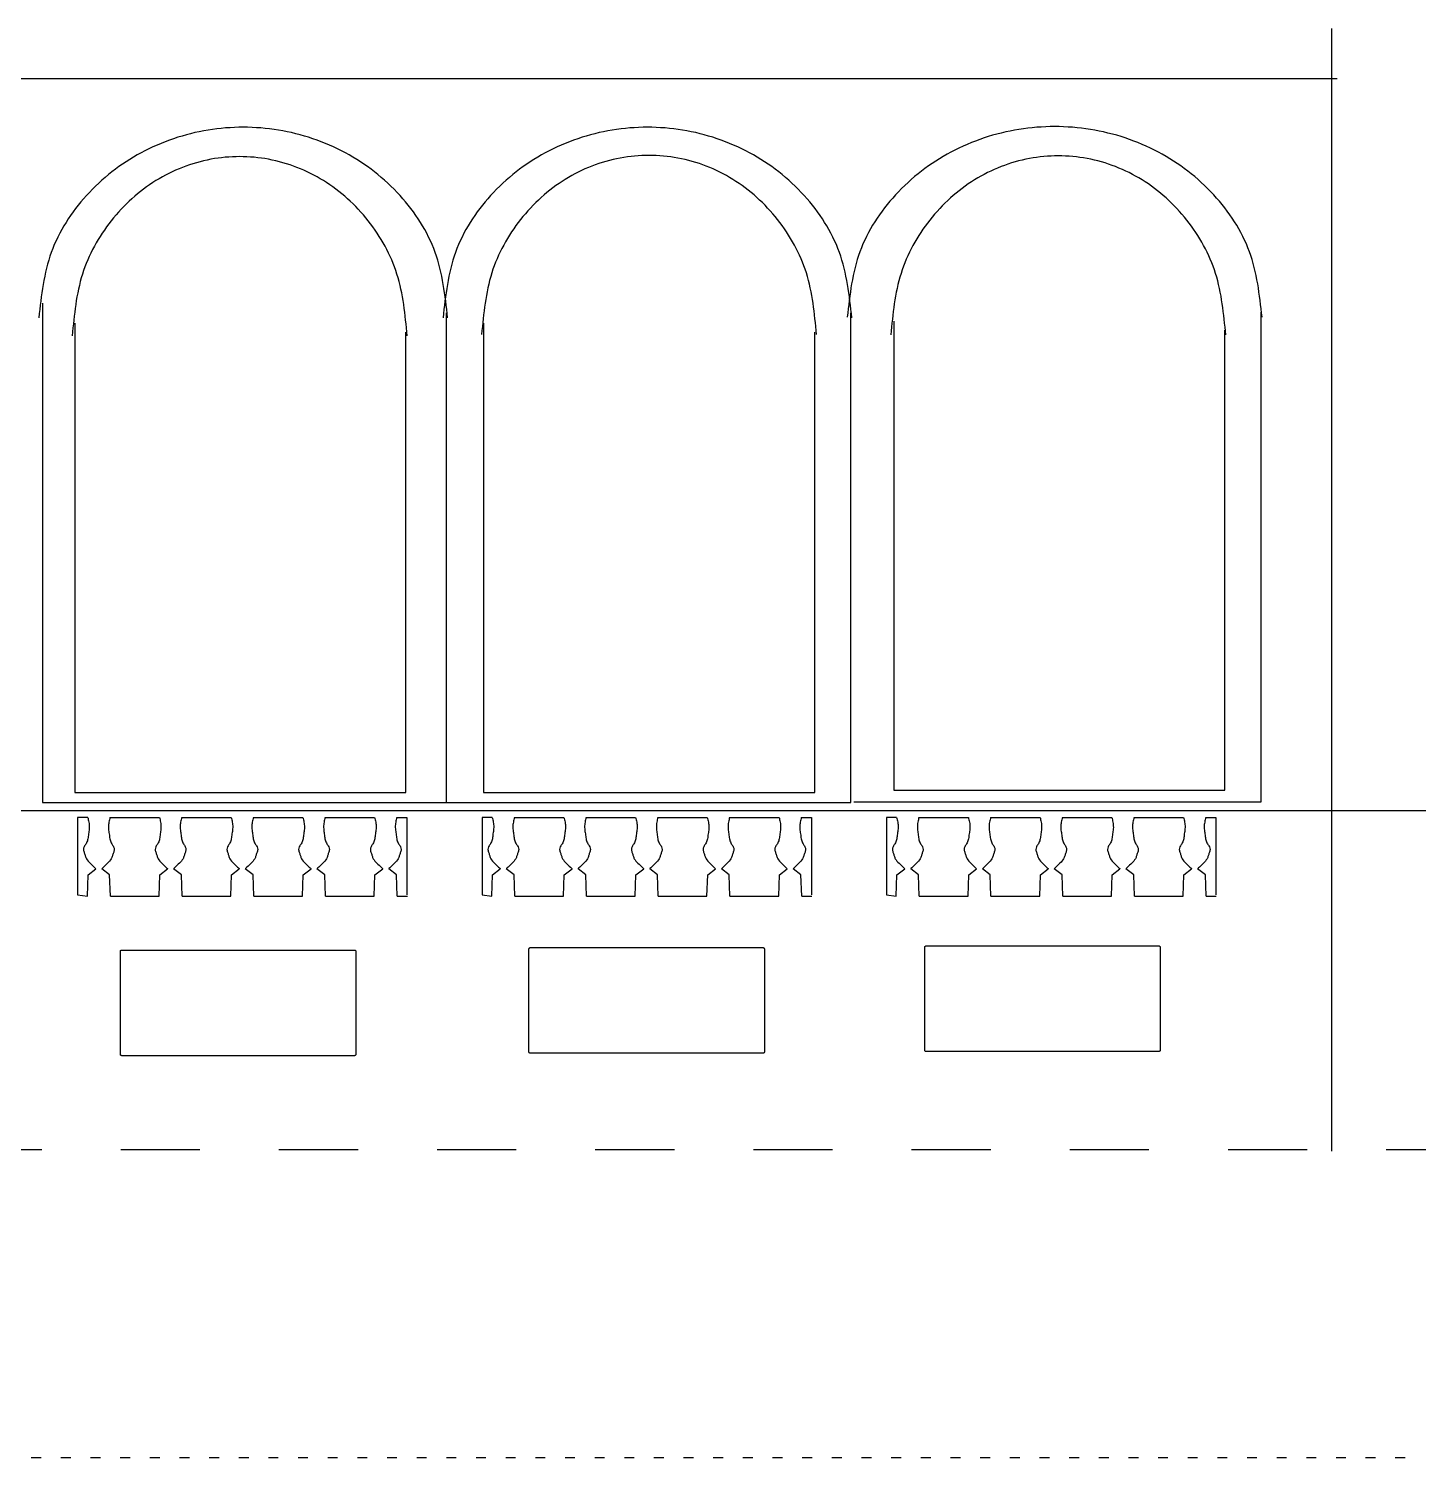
# Model space of a CAD drawing. Extents: x 1 to 211, y 73 to 297.
# Drawn here: x 78.6 to 148.9, y 185.8 to 258.1 of the extents above; entities that cross this region are included whole.
import ezdxf

# ---------------------------------------------------------------- set-up
doc = ezdxf.new("R2010")
doc.units = 0
doc.layers.add('Layer_1', color=7, linetype='CONTINUOUS')

msp = doc.modelspace()

# ---------------------------------------------------------------- linework, layer by layer
at = {"layer": 'Layer_1', "color": 1}
for points in [[(144.5255, 258.085478), (144.5255, 201.309464)], [(76.444494, 255.556508), (144.81155, 255.556508)], [(36.534197, 218.543336), (176.51778, 218.543336)]]:
    msp.add_lwpolyline(points, dxfattribs=at)
at = {"layer": 'Layer_1', "color": 5}
for points in [[(79.32562, 244.203114), (79.32562, 218.949881), (99.769503, 218.949881), (99.769503, 243.707951)], [(99.784491, 218.949881), (120.213388, 218.949881), (120.213388, 243.707951)], [(120.370591, 218.983885), (140.962767, 218.983885), (140.962767, 243.741955)]]:
    msp.add_lwpolyline(points, dxfattribs=at)
at = {"layer": 'Layer_1', "color": 7}
for points in [[(80.956069, 243.189974), (80.956069, 219.459538), (97.70697, 219.459538), (97.70697, 242.72467)], [(101.63794, 243.189982), (101.63794, 219.459538), (118.38885, 219.459538), (118.38885, 242.724678)], [(122.38409, 243.293673), (122.38409, 219.563238), (139.13499, 219.563238), (139.13499, 242.828369)], [(81.615626, 218.184678), (81.106073, 218.184678), (81.106073, 214.285208), (81.59845, 214.217208)], [(82.742361, 218.184678), (85.243002, 218.184678)], [(86.369738, 218.184678), (88.870379, 218.184678)], [(89.997115, 218.184678), (92.497756, 218.184678)], [(93.624492, 218.184678), (96.125133, 218.184678)], [(97.251868, 218.184678), (97.761421, 218.184678), (97.761421, 214.285208)], [(102.07253, 218.184679), (101.56298, 218.184679), (101.56298, 214.285209), (102.05536, 214.217209)], [(103.19927, 218.184679), (105.69991, 218.184679)], [(106.82665, 218.184679), (109.32729, 218.184679)], [(110.45402, 218.184679), (112.95466, 218.184679)], [(114.0814, 218.184679), (116.58204, 218.184679)], [(117.70878, 218.184679), (118.21833, 218.184679), (118.21833, 214.285209)], [(122.52944, 218.184679), (122.01989, 218.184679), (122.01989, 214.285209), (122.51227, 214.217209)], [(123.65618, 218.184679), (126.15682, 218.184679)], [(127.28356, 218.184679), (129.7842, 218.184679)], [(130.91093, 218.184679), (133.41157, 218.184679)], [(134.53831, 218.184679), (137.03895, 218.184679)], [(138.16569, 218.184679), (138.67524, 218.184679), (138.67524, 214.285209)], [(81.59845, 214.217248), (81.6328, 215.282098), (82.027826, 215.591248)], [(82.759538, 214.217248), (82.725188, 215.282098), (82.330162, 215.591248)], [(85.225826, 214.217248), (85.260176, 215.282098), (85.655202, 215.591248)], [(86.386914, 214.217248), (86.352564, 215.282098), (85.957538, 215.591248)], [(88.853203, 214.217248), (88.887553, 215.282098), (89.282579, 215.591248)], [(90.014291, 214.217248), (89.979941, 215.282098), (89.584915, 215.591248)], [(92.48058, 214.217248), (92.51493, 215.282098), (92.909956, 215.591248)], [(93.641668, 214.217248), (93.607318, 215.282098), (93.212292, 215.591248)], [(96.107957, 214.217248), (96.142307, 215.282098), (96.537333, 215.591248)], [(97.269045, 214.217248), (97.234695, 215.282098), (96.839669, 215.591248)], [(102.05536, 214.217249), (102.08976, 215.282099), (102.48478, 215.591249)], [(103.21644, 214.217249), (103.18204, 215.282099), (102.78702, 215.591249)], [(105.68273, 214.217249), (105.71703, 215.282099), (106.11206, 215.591249)], [(106.84382, 214.217249), (106.80952, 215.282099), (106.41449, 215.591249)], [(109.31011, 214.217249), (109.34451, 215.282099), (109.73954, 215.591249)], [(110.4712, 214.217249), (110.4369, 215.282099), (110.04187, 215.591249)], [(112.93749, 214.217249), (112.97179, 215.282099), (113.36681, 215.591249)], [(114.09858, 214.217249), (114.06418, 215.282099), (113.66915, 215.591249)], [(116.56487, 214.217249), (116.59927, 215.282099), (116.99429, 215.591249)], [(117.72595, 214.217249), (117.69155, 215.282099), (117.29653, 215.591249)], [(122.51227, 214.217249), (122.54667, 215.282099), (122.94169, 215.591249)], [(123.67335, 214.217249), (123.63895, 215.282099), (123.24393, 215.591249)], [(126.13964, 214.217249), (126.17394, 215.282099), (126.56897, 215.591249)], [(127.30073, 214.217249), (127.26643, 215.282099), (126.8714, 215.591249)], [(129.76702, 214.217249), (129.80142, 215.282099), (130.19645, 215.591249)], [(130.92811, 214.217249), (130.89381, 215.282099), (130.49878, 215.591249)], [(133.3944, 214.217249), (133.4287, 215.282099), (133.82372, 215.591249)], [(134.55549, 214.217249), (134.52109, 215.282099), (134.12606, 215.591249)], [(137.02178, 214.217249), (137.05618, 215.282099), (137.4512, 215.591249)], [(138.18286, 214.217249), (138.14846, 215.282099), (137.75344, 215.591249)], [(82.759538, 214.217248), (85.225825, 214.217248)], [(86.386912, 214.217248), (88.853202, 214.217248)], [(90.014289, 214.217248), (92.480578, 214.217248)], [(93.641668, 214.217248), (96.107955, 214.217248)], [(97.269045, 214.217248), (97.782336, 214.217248)], [(103.21644, 214.217249), (105.68273, 214.217249)], [(106.84382, 214.217249), (109.31011, 214.217249)], [(110.4712, 214.217249), (112.93749, 214.217249)], [(114.09858, 214.217249), (116.56486, 214.217249)], [(117.72595, 214.217249), (118.23924, 214.217249)], [(123.67335, 214.217249), (126.13964, 214.217249)], [(127.30073, 214.217249), (129.76702, 214.217249)], [(130.92811, 214.217249), (133.3944, 214.217249)], [(134.55549, 214.217249), (137.02177, 214.217249)], [(138.18286, 214.217249), (138.69615, 214.217249)], [(83.267715, 206.208681), (83.267715, 211.419968)], [(83.334449, 211.486702), (95.106719, 211.486702)], [(95.173453, 211.419968), (95.173453, 206.208681)], [(103.93328, 206.329851), (103.93328, 211.541138)], [(104.000014, 211.607872), (115.772284, 211.607872)], [(115.839018, 211.541138), (115.839018, 206.329851)], [(123.95157, 206.416117), (123.95157, 211.627404)], [(124.018304, 211.694138), (135.790574, 211.694138)], [(135.857308, 211.627404), (135.857308, 206.416117)], [(95.106719, 206.141946), (83.334449, 206.141946)], [(115.772284, 206.263116), (104.000014, 206.263116)], [(135.790574, 206.349382), (124.018304, 206.349382)]]:
    msp.add_lwpolyline(points, dxfattribs=at)
for points in [[(83.334449, 211.486702)], [(104.000014, 211.607872)], [(124.018304, 211.694138)]]:
    msp.add_lwpolyline(points, close=True, dxfattribs=at)
at = {"layer": 'Layer_1', "color": 5}
for points, knots in [([(99.819085, 243.457912), (99.693835, 244.587652), (99.443107, 246.849196), (97.517579, 249.8101), (94.727991, 251.992253), (91.296294, 253.141546), (87.666169, 253.141546), (84.234472, 251.992253), (81.444884, 249.8101), (79.519356, 246.849196), (79.268628, 244.587652), (79.143378, 243.457912)], [0, 0, 0, 0, 3.370246, 6.746647, 10.254836, 13.834704, 17.390614, 20.970483, 24.478671, 27.855072, 31.225318, 31.225318, 31.225318, 31.225318]), ([(120.26297, 243.457912), (120.137721, 244.587652), (119.886993, 246.849194), (117.961468, 249.810098), (115.171882, 251.992253), (111.740184, 253.141547), (108.110056, 253.141547), (104.678358, 251.992252), (101.88877, 249.810099), (99.963243, 246.849195), (99.712515, 244.587652), (99.587265, 243.457912)], [0, 0, 0, 0, 3.370245, 6.746644, 10.254831, 13.834702, 17.390614, 20.970485, 24.478673, 27.855073, 31.225319, 31.225319, 31.225319, 31.225319]), ([(141.0131, 243.491917), (140.885593, 244.622365), (140.629886, 246.889411), (138.671027, 249.850911), (135.839851, 252.029527), (132.361217, 253.175601), (128.683032, 253.175601), (125.204399, 252.029526), (122.373223, 249.85091), (120.414364, 246.889411), (120.158657, 244.622365), (120.03115, 243.491917)], [0, 0, 0, 0, 3.371999, 6.762342, 10.302822, 13.9303, 17.538878, 21.166356, 24.706835, 28.097178, 31.469177, 31.469177, 31.469177, 31.469177]), ([(75.2904, 201.4048), (75.731168, 201.4048), (76.616444, 201.4048), (77.949778, 201.4048), (78.842343, 201.4048), (79.2904, 201.4048)], [0, 0, 0, 0, 1.322304, 2.65583, 4, 4, 4, 4]), ([(83.2898, 201.4048), (83.731752, 201.4048), (84.618122, 201.4048), (85.951222, 201.4048), (86.84237, 201.4048), (87.2891, 201.4048)], [0, 0, 0, 0, 1.325856, 2.659111, 3.9993, 3.9993, 3.9993, 3.9993]), ([(91.2893, 201.4048), (91.732332, 201.4048), (92.619833, 201.4048), (93.9531, 201.4048), (94.843335, 201.4048), (95.2891, 201.4048)], [0, 0, 0, 0, 1.329096, 2.662504, 3.9998, 3.9998, 3.9998, 3.9998]), ([(99.2886, 201.4048), (99.732435, 201.4048), (100.620711, 201.4048), (101.953844, 201.4048), (102.843143, 201.4048), (103.288, 201.4048)], [0, 0, 0, 0, 1.331504, 2.66483, 3.9994, 3.9994, 3.9994, 3.9994]), ([(107.288, 201.4048), (107.73279, 201.4048), (108.622, 201.4048), (109.955333, 201.4048), (110.843877, 201.4048), (111.288, 201.4048)], [0, 0, 0, 0, 1.33437, 2.66763, 4, 4, 4, 4]), ([(115.287, 201.4048), (115.732765, 201.4048), (116.623111, 201.4048), (117.956778, 201.4048), (118.844679, 201.4048), (119.288, 201.4048)], [0, 0, 0, 0, 1.337296, 2.671037, 4.001, 4.001, 4.001, 4.001]), ([(123.288, 201.4048), (123.734642, 201.4048), (124.625778, 201.4048), (125.959111, 201.4048), (126.845802, 201.4048), (127.288, 201.4048)], [0, 0, 0, 0, 1.339926, 2.673407, 4, 4, 4, 4]), ([(131.289, 201.4048), (131.736988, 201.4048), (132.629556, 201.4048), (133.963222, 201.4048), (134.848901, 201.4048), (135.29, 201.4048)], [0, 0, 0, 0, 1.343963, 2.677704, 4.001, 4.001, 4.001, 4.001]), ([(139.291, 201.4048), (139.740531, 201.4048), (140.634556, 201.4048), (141.967889, 201.4048), (142.851691, 201.4048), (143.291, 201.4048)], [0, 0, 0, 0, 1.348593, 2.682074, 4, 4, 4, 4]), ([(147.29, 201.4048), (147.741975, 201.4048), (148.638444, 201.4048), (149.971778, 201.4048), (150.853136, 201.4048), (151.29, 201.4048)], [0, 0, 0, 0, 1.355926, 2.689407, 4, 4, 4, 4]), ([(78.7556, 185.826), (78.811189, 185.826), (78.922411, 185.826), (79.089311, 185.826), (79.200622, 185.826), (79.2563, 185.826)], [0, 0, 0, 0, 0.166767, 0.333667, 0.5007, 0.5007, 0.5007, 0.5007]), ([(80.256, 185.826), (80.311589, 185.826), (80.422811, 185.826), (80.589711, 185.826), (80.701022, 185.826), (80.7567, 185.826)], [0, 0, 0, 0, 0.166767, 0.333667, 0.5007, 0.5007, 0.5007, 0.5007]), ([(81.7562, 185.826), (81.811756, 185.826), (81.922911, 185.826), (82.089711, 185.826), (82.200956, 185.826), (82.2566, 185.826)], [0, 0, 0, 0, 0.166667, 0.333467, 0.5004, 0.5004, 0.5004, 0.5004]), ([(83.257, 185.826), (83.312489, 185.826), (83.423511, 185.826), (83.590111, 185.826), (83.701222, 185.826), (83.7568, 185.826)], [0, 0, 0, 0, 0.166467, 0.333067, 0.4998, 0.4998, 0.4998, 0.4998]), ([(84.7576, 185.826), (84.813189, 185.826), (84.924411, 185.826), (85.091311, 185.826), (85.202622, 185.826), (85.2583, 185.826)], [0, 0, 0, 0, 0.166767, 0.333667, 0.5007, 0.5007, 0.5007, 0.5007]), ([(86.2587, 185.826), (86.314154, 185.826), (86.4251, 185.826), (86.591567, 185.826), (86.702579, 185.826), (86.7581, 185.826)], [0, 0, 0, 0, 0.166363, 0.332837, 0.4994, 0.4994, 0.4994, 0.4994]), ([(87.7576, 185.826), (87.813088, 185.826), (87.9241, 185.826), (88.090667, 185.826), (88.201746, 185.826), (88.2573, 185.826)], [0, 0, 0, 0, 0.166463, 0.333037, 0.4997, 0.4997, 0.4997, 0.4997]), ([(89.257, 185.826), (89.312488, 185.826), (89.4235, 185.826), (89.590067, 185.826), (89.701146, 185.826), (89.7567, 185.826)], [0, 0, 0, 0, 0.166463, 0.333037, 0.4997, 0.4997, 0.4997, 0.4997]), ([(90.756, 185.826), (90.811453, 185.826), (90.922389, 185.826), (91.088822, 185.826), (91.199802, 185.826), (91.2553, 185.826)], [0, 0, 0, 0, 0.166359, 0.332807, 0.4993, 0.4993, 0.4993, 0.4993]), ([(92.2555, 185.826), (92.311078, 185.826), (92.422256, 185.826), (92.589056, 185.826), (92.700278, 185.826), (92.7559, 185.826)], [0, 0, 0, 0, 0.166733, 0.333533, 0.5004, 0.5004, 0.5004, 0.5004]), ([(93.7563, 185.826), (93.811777, 185.826), (93.922744, 185.826), (94.089211, 185.826), (94.200201, 185.826), (94.2557, 185.826)], [0, 0, 0, 0, 0.16643, 0.332904, 0.4994, 0.4994, 0.4994, 0.4994]), ([(95.2556, 185.826), (95.311135, 185.826), (95.422211, 185.826), (95.588844, 185.826), (95.699943, 185.826), (95.7555, 185.826)], [0, 0, 0, 0, 0.166604, 0.33323, 0.4999, 0.4999, 0.4999, 0.4999]), ([(98.2566, 185.826), (98.312135, 185.826), (98.423211, 185.826), (98.589844, 185.826), (98.700943, 185.826), (98.7565, 185.826)], [0, 0, 0, 0, 0.166604, 0.33323, 0.4999, 0.4999, 0.4999, 0.4999]), ([(99.7563, 185.826), (99.811765, 185.826), (99.922733, 185.826), (100.0893, 185.826), (100.200401, 185.826), (100.256, 185.826)], [0, 0, 0, 0, 0.166396, 0.332904, 0.4997, 0.4997, 0.4997, 0.4997]), ([(101.256, 185.826), (101.311432, 185.826), (101.422444, 185.826), (101.589111, 185.826), (101.700346, 185.826), (101.756, 185.826)], [0, 0, 0, 0, 0.166296, 0.333037, 0.5, 0.5, 0.5, 0.5]), ([(102.756, 185.826), (102.81158, 185.826), (102.922667, 185.826), (103.089333, 185.826), (103.20042, 185.826), (103.256, 185.826)], [0, 0, 0, 0, 0.166741, 0.333259, 0.5, 0.5, 0.5, 0.5]), ([(104.257, 185.826), (104.31258, 185.826), (104.423667, 185.826), (104.590333, 185.826), (104.70142, 185.826), (104.757, 185.826)], [0, 0, 0, 0, 0.166741, 0.333259, 0.5, 0.5, 0.5, 0.5]), ([(105.758, 185.826), (105.813432, 185.826), (105.924444, 185.826), (106.091111, 185.826), (106.202346, 185.826), (106.258, 185.826)], [0, 0, 0, 0, 0.166296, 0.333037, 0.5, 0.5, 0.5, 0.5]), ([(107.257, 185.826), (107.31258, 185.826), (107.423667, 185.826), (107.590333, 185.826), (107.70142, 185.826), (107.757, 185.826)], [0, 0, 0, 0, 0.166741, 0.333259, 0.5, 0.5, 0.5, 0.5]), ([(111.757, 185.826), (111.81258, 185.826), (111.923667, 185.826), (112.090333, 185.826), (112.20142, 185.826), (112.257, 185.826)], [0, 0, 0, 0, 0.166741, 0.333259, 0.5, 0.5, 0.5, 0.5]), ([(113.257, 185.826), (113.31242, 185.826), (113.423333, 185.826), (113.589667, 185.826), (113.70058, 185.826), (113.756, 185.826)], [0, 0, 0, 0, 0.166259, 0.332741, 0.499, 0.499, 0.499, 0.499]), ([(114.757, 185.826), (114.81242, 185.826), (114.923333, 185.826), (115.089667, 185.826), (115.20058, 185.826), (115.256, 185.826)], [0, 0, 0, 0, 0.166259, 0.332741, 0.499, 0.499, 0.499, 0.499]), ([(116.257, 185.826), (116.312654, 185.826), (116.423889, 185.826), (116.590556, 185.826), (116.701568, 185.826), (116.757, 185.826)], [0, 0, 0, 0, 0.166963, 0.333704, 0.5, 0.5, 0.5, 0.5]), ([(119.258, 185.826), (119.313654, 185.826), (119.424889, 185.826), (119.591556, 185.826), (119.702568, 185.826), (119.758, 185.826)], [0, 0, 0, 0, 0.166963, 0.333704, 0.5, 0.5, 0.5, 0.5]), ([(120.758, 185.826), (120.813654, 185.826), (120.924889, 185.826), (121.091556, 185.826), (121.202568, 185.826), (121.258, 185.826)], [0, 0, 0, 0, 0.166963, 0.333704, 0.5, 0.5, 0.5, 0.5]), ([(123.759, 185.826), (123.814432, 185.826), (123.925444, 185.826), (124.092111, 185.826), (124.203346, 185.826), (124.259, 185.826)], [0, 0, 0, 0, 0.166296, 0.333037, 0.5, 0.5, 0.5, 0.5]), ([(125.258, 185.826), (125.313568, 185.826), (125.424556, 185.826), (125.590889, 185.826), (125.701654, 185.826), (125.757, 185.826)], [0, 0, 0, 0, 0.166704, 0.332963, 0.499, 0.499, 0.499, 0.499]), ([(126.757, 185.826), (126.81242, 185.826), (126.923333, 185.826), (127.089667, 185.826), (127.20058, 185.826), (127.256, 185.826)], [0, 0, 0, 0, 0.166259, 0.332741, 0.499, 0.499, 0.499, 0.499]), ([(128.257, 185.826), (128.31242, 185.826), (128.423333, 185.826), (128.589667, 185.826), (128.70058, 185.826), (128.756, 185.826)], [0, 0, 0, 0, 0.166259, 0.332741, 0.499, 0.499, 0.499, 0.499]), ([(129.755, 185.826), (129.810654, 185.826), (129.921889, 185.826), (130.088556, 185.826), (130.199568, 185.826), (130.255, 185.826)], [0, 0, 0, 0, 0.166963, 0.333704, 0.5, 0.5, 0.5, 0.5]), ([(131.255, 185.826), (131.31042, 185.826), (131.421333, 185.826), (131.587667, 185.826), (131.69858, 185.826), (131.754, 185.826)], [0, 0, 0, 0, 0.166259, 0.332741, 0.499, 0.499, 0.499, 0.499]), ([(132.754, 185.826), (132.80958, 185.826), (132.920667, 185.826), (133.087333, 185.826), (133.19842, 185.826), (133.254, 185.826)], [0, 0, 0, 0, 0.166741, 0.333259, 0.5, 0.5, 0.5, 0.5]), ([(134.254, 185.826), (134.309654, 185.826), (134.420889, 185.826), (134.587556, 185.826), (134.698568, 185.826), (134.754, 185.826)], [0, 0, 0, 0, 0.166963, 0.333704, 0.5, 0.5, 0.5, 0.5]), ([(135.754, 185.826), (135.80958, 185.826), (135.920667, 185.826), (136.087333, 185.826), (136.19842, 185.826), (136.254, 185.826)], [0, 0, 0, 0, 0.166741, 0.333259, 0.5, 0.5, 0.5, 0.5]), ([(138.754, 185.826), (138.80942, 185.826), (138.920333, 185.826), (139.086667, 185.826), (139.19758, 185.826), (139.253, 185.826)], [0, 0, 0, 0, 0.166259, 0.332741, 0.499, 0.499, 0.499, 0.499]), ([(140.253, 185.826), (140.30858, 185.826), (140.419667, 185.826), (140.586333, 185.826), (140.69742, 185.826), (140.753, 185.826)], [0, 0, 0, 0, 0.166741, 0.333259, 0.5, 0.5, 0.5, 0.5]), ([(141.753, 185.826), (141.808654, 185.826), (141.919889, 185.826), (142.086556, 185.826), (142.197568, 185.826), (142.253, 185.826)], [0, 0, 0, 0, 0.166963, 0.333704, 0.5, 0.5, 0.5, 0.5]), ([(144.753, 185.826), (144.808654, 185.826), (144.919889, 185.826), (145.086556, 185.826), (145.197568, 185.826), (145.253, 185.826)], [0, 0, 0, 0, 0.166963, 0.333704, 0.5, 0.5, 0.5, 0.5]), ([(146.252, 185.826), (146.307568, 185.826), (146.418556, 185.826), (146.584889, 185.826), (146.695654, 185.826), (146.751, 185.826)], [0, 0, 0, 0, 0.166704, 0.332963, 0.499, 0.499, 0.499, 0.499]), ([(147.751, 185.826), (147.806654, 185.826), (147.917889, 185.826), (148.084556, 185.826), (148.195568, 185.826), (148.251, 185.826)], [0, 0, 0, 0, 0.166963, 0.333704, 0.5, 0.5, 0.5, 0.5])]:
    msp.add_open_spline(points, degree=3, knots=knots, dxfattribs=at)
at = {"layer": 'Layer_1', "color": 7}
for points, knots in [([(97.773388, 242.555225), (97.67335, 243.611308), (97.476073, 245.693932), (95.934262, 248.465506), (93.657306, 250.542864), (90.815363, 251.654267), (87.790563, 251.654267), (84.94862, 250.542863), (82.671665, 248.465505), (81.129854, 245.693931), (80.932577, 243.611308), (80.832539, 242.555225)], [0, 0, 0, 0, 3.153754, 6.219289, 9.261226, 12.241562, 15.155133, 18.13547, 21.177406, 24.242941, 27.396694, 27.396694, 27.396694, 27.396694]), ([(118.47805, 242.619232), (118.378012, 243.675315), (118.180734, 245.757939), (116.638919, 248.529514), (114.361961, 250.606869), (111.520019, 251.718272), (108.495221, 251.718272), (105.653279, 250.60687), (103.376325, 248.529511), (101.834514, 245.757938), (101.637237, 243.675314), (101.5372, 242.619232)], [0, 0, 0, 0, 3.153755, 6.219291, 9.261229, 12.241564, 15.155133, 18.135468, 21.177404, 24.242938, 27.396691, 27.396691, 27.396691, 27.396691]), ([(139.17562, 242.593407), (139.075583, 243.649489), (138.878306, 245.732113), (137.336495, 248.503686), (135.059541, 250.581045), (132.217599, 251.692447), (129.192801, 251.692447), (126.350859, 250.581045), (124.073905, 248.503686), (122.532094, 245.732113), (122.334817, 243.649489), (122.23478, 242.593407)], [0, 0, 0, 0, 3.153753, 6.219287, 9.261223, 12.241558, 15.155128, 18.135463, 21.177398, 24.242933, 27.396686, 27.396686, 27.396686, 27.396686]), ([(81.615626, 218.184678), (81.625667, 218.148935), (81.658482, 218.03213), (81.700178, 217.820558), (81.691894, 217.555453), (81.644713, 217.301805), (81.62548, 217.06507), (81.542735, 216.866348), (81.430778, 216.724277), (81.383816, 216.554992), (81.445671, 216.401667), (81.490542, 216.248651), (81.557711, 216.056487), (81.738172, 215.882603), (81.897859, 215.72105), (81.995384, 215.62369), (82.024219, 215.594853), (82.027823, 215.591248)], [0, 0, 0, 0, 0.111414, 0.364089, 0.643392, 0.900404, 1.138543, 1.352131, 1.53345, 1.680491, 1.851895, 2.01223, 2.164372, 2.453749, 2.744322, 2.851375, 2.866668, 2.866668, 2.866668, 2.866668]), ([(82.742362, 218.184678), (82.732321, 218.148935), (82.699506, 218.03213), (82.65781, 217.820558), (82.666094, 217.555453), (82.713275, 217.301805), (82.732508, 217.06507), (82.815253, 216.866348), (82.92721, 216.724277), (82.974172, 216.554992), (82.912317, 216.401667), (82.867446, 216.248651), (82.800277, 216.056487), (82.619816, 215.882603), (82.460129, 215.72105), (82.362604, 215.62369), (82.333769, 215.594853), (82.330165, 215.591248)], [0, 0, 0, 0, 0.111414, 0.364089, 0.643392, 0.900404, 1.138543, 1.352131, 1.53345, 1.680491, 1.851895, 2.01223, 2.164372, 2.453749, 2.744322, 2.851375, 2.866668, 2.866668, 2.866668, 2.866668]), ([(85.243002, 218.184678), (85.253043, 218.148935), (85.285858, 218.03213), (85.327554, 217.820558), (85.31927, 217.555453), (85.272089, 217.301805), (85.252856, 217.06507), (85.170111, 216.866348), (85.058154, 216.724277), (85.011192, 216.554992), (85.073047, 216.401667), (85.117918, 216.248651), (85.185087, 216.056487), (85.365548, 215.882603), (85.525235, 215.72105), (85.62276, 215.62369), (85.651595, 215.594853), (85.655199, 215.591248)], [0, 0, 0, 0, 0.111414, 0.364089, 0.643392, 0.900404, 1.138543, 1.352131, 1.53345, 1.680491, 1.851895, 2.01223, 2.164372, 2.453749, 2.744322, 2.851375, 2.866668, 2.866668, 2.866668, 2.866668]), ([(86.369738, 218.184678), (86.359697, 218.148935), (86.326882, 218.03213), (86.285186, 217.820558), (86.29347, 217.555453), (86.340651, 217.301805), (86.359884, 217.06507), (86.442629, 216.866348), (86.554586, 216.724277), (86.601548, 216.554992), (86.539693, 216.401667), (86.494822, 216.248651), (86.427653, 216.056487), (86.247192, 215.882603), (86.087505, 215.72105), (85.98998, 215.62369), (85.961145, 215.594853), (85.957541, 215.591248)], [0, 0, 0, 0, 0.111414, 0.364089, 0.643392, 0.900404, 1.138543, 1.352131, 1.53345, 1.680491, 1.851895, 2.01223, 2.164372, 2.453749, 2.744322, 2.851375, 2.866668, 2.866668, 2.866668, 2.866668]), ([(88.870379, 218.184678), (88.88042, 218.148935), (88.913235, 218.03213), (88.954931, 217.820558), (88.946647, 217.555453), (88.899466, 217.301805), (88.880233, 217.06507), (88.797488, 216.866348), (88.685531, 216.724277), (88.638569, 216.554992), (88.700424, 216.401667), (88.745295, 216.248651), (88.812464, 216.056487), (88.992925, 215.882603), (89.152612, 215.72105), (89.250137, 215.62369), (89.278972, 215.594853), (89.282576, 215.591248)], [0, 0, 0, 0, 0.111414, 0.364089, 0.643392, 0.900404, 1.138543, 1.352131, 1.53345, 1.680491, 1.851895, 2.01223, 2.164372, 2.453749, 2.744322, 2.851375, 2.866668, 2.866668, 2.866668, 2.866668]), ([(89.997115, 218.184678), (89.987074, 218.148935), (89.954259, 218.03213), (89.912563, 217.820558), (89.920847, 217.555453), (89.968028, 217.301805), (89.987261, 217.06507), (90.070006, 216.866348), (90.181963, 216.724277), (90.228925, 216.554992), (90.16707, 216.401667), (90.122199, 216.248651), (90.05503, 216.056487), (89.874569, 215.882603), (89.714882, 215.72105), (89.617357, 215.62369), (89.588522, 215.594853), (89.584918, 215.591248)], [0, 0, 0, 0, 0.111414, 0.364089, 0.643392, 0.900404, 1.138543, 1.352131, 1.53345, 1.680491, 1.851895, 2.01223, 2.164372, 2.453749, 2.744322, 2.851375, 2.866668, 2.866668, 2.866668, 2.866668]), ([(92.497756, 218.184678), (92.507797, 218.148935), (92.540612, 218.03213), (92.582308, 217.820558), (92.574024, 217.555453), (92.526843, 217.301805), (92.50761, 217.06507), (92.424865, 216.866348), (92.312908, 216.724277), (92.265946, 216.554992), (92.327801, 216.401667), (92.372672, 216.248651), (92.439841, 216.056487), (92.620302, 215.882603), (92.779989, 215.72105), (92.877514, 215.62369), (92.906349, 215.594853), (92.909953, 215.591248)], [0, 0, 0, 0, 0.111414, 0.364089, 0.643392, 0.900404, 1.138543, 1.352131, 1.53345, 1.680491, 1.851895, 2.01223, 2.164372, 2.453749, 2.744322, 2.851375, 2.866668, 2.866668, 2.866668, 2.866668]), ([(93.624492, 218.184678), (93.614451, 218.148935), (93.581636, 218.03213), (93.53994, 217.820558), (93.548224, 217.555453), (93.595405, 217.301805), (93.614638, 217.06507), (93.697383, 216.866348), (93.80934, 216.724277), (93.856302, 216.554992), (93.794447, 216.401667), (93.749576, 216.248651), (93.682407, 216.056487), (93.501946, 215.882603), (93.342259, 215.72105), (93.244734, 215.62369), (93.215899, 215.594853), (93.212295, 215.591248)], [0, 0, 0, 0, 0.111414, 0.364089, 0.643392, 0.900404, 1.138543, 1.352131, 1.53345, 1.680491, 1.851895, 2.01223, 2.164372, 2.453749, 2.744322, 2.851375, 2.866668, 2.866668, 2.866668, 2.866668]), ([(96.125133, 218.184678), (96.135174, 218.148935), (96.167989, 218.03213), (96.209685, 217.820558), (96.201401, 217.555453), (96.15422, 217.301805), (96.134987, 217.06507), (96.052242, 216.866348), (95.940285, 216.724277), (95.893323, 216.554992), (95.955178, 216.401667), (96.000049, 216.248651), (96.067218, 216.056487), (96.247679, 215.882603), (96.407366, 215.72105), (96.504891, 215.62369), (96.533726, 215.594853), (96.53733, 215.591248)], [0, 0, 0, 0, 0.111414, 0.364089, 0.643392, 0.900404, 1.138543, 1.352131, 1.53345, 1.680491, 1.851895, 2.01223, 2.164372, 2.453749, 2.744322, 2.851375, 2.866668, 2.866668, 2.866668, 2.866668]), ([(97.251868, 218.184678), (97.241827, 218.148935), (97.209013, 218.03213), (97.167317, 217.820558), (97.175599, 217.555453), (97.222781, 217.301805), (97.242015, 217.06507), (97.324759, 216.866347), (97.436717, 216.724277), (97.483679, 216.554992), (97.421823, 216.401667), (97.376952, 216.248651), (97.309783, 216.056488), (97.129323, 215.882603), (96.969636, 215.72105), (96.872111, 215.62369), (96.843276, 215.594853), (96.839672, 215.591248)], [0, 0, 0, 0, 0.111414, 0.364089, 0.643392, 0.900404, 1.138543, 1.352131, 1.53345, 1.680491, 1.851895, 2.01223, 2.164372, 2.453748, 2.744321, 2.851374, 2.866668, 2.866668, 2.866668, 2.866668]), ([(102.07253, 218.184679), (102.082572, 218.148936), (102.115387, 218.032131), (102.157087, 217.820559), (102.148791, 217.555456), (102.101638, 217.301806), (102.08242, 217.065063), (101.999637, 216.866354), (101.887689, 216.724275), (101.84072, 216.554997), (101.902552, 216.401664), (101.947444, 216.248655), (102.014597, 216.056488), (102.195056, 215.882601), (102.354745, 215.721051), (102.452271, 215.623691), (102.481106, 215.594854), (102.48471, 215.591249)], [0, 0, 0, 0, 0.111414, 0.36409, 0.643392, 0.900402, 1.13854, 1.352137, 1.533455, 1.680498, 1.851898, 2.012236, 2.164376, 2.453747, 2.744322, 2.851376, 2.86667, 2.86667, 2.86667, 2.86667]), ([(103.19927, 218.184679), (103.189228, 218.148936), (103.156413, 218.032131), (103.114713, 217.820559), (103.123009, 217.555456), (103.170162, 217.301806), (103.18938, 217.065064), (103.272161, 216.866353), (103.384117, 216.724277), (103.431081, 216.554996), (103.369247, 216.401664), (103.324356, 216.248655), (103.257203, 216.056488), (103.076744, 215.882601), (102.917055, 215.721051), (102.819529, 215.623691), (102.790694, 215.594854), (102.78709, 215.591249)], [0, 0, 0, 0, 0.111414, 0.36409, 0.643392, 0.900402, 1.13854, 1.352137, 1.533458, 1.6805, 1.8519, 2.012238, 2.164378, 2.45375, 2.744325, 2.851379, 2.866672, 2.866672, 2.866672, 2.866672]), ([(105.69991, 218.184679), (105.709951, 218.148936), (105.742764, 218.032131), (105.784461, 217.820559), (105.776173, 217.555456), (105.729018, 217.301806), (105.7098, 217.065064), (105.627019, 216.866353), (105.515063, 216.724277), (105.468099, 216.554996), (105.529933, 216.401664), (105.574824, 216.248654), (105.641982, 216.056487), (105.822446, 215.882603), (105.982135, 215.721051), (106.079661, 215.623691), (106.108496, 215.594854), (106.1121, 215.591249)], [0, 0, 0, 0, 0.111414, 0.364089, 0.643391, 0.900401, 1.138539, 1.352135, 1.533456, 1.680499, 1.851899, 2.012237, 2.164378, 2.453754, 2.744329, 2.851383, 2.866676, 2.866676, 2.866676, 2.866676]), ([(106.82665, 218.184679), (106.816608, 218.148936), (106.783793, 218.032131), (106.742093, 217.820559), (106.750389, 217.555456), (106.797542, 217.301806), (106.816761, 217.065062), (106.899554, 216.866356), (107.011501, 216.724275), (107.05847, 216.554997), (106.996638, 216.401663), (106.951746, 216.248654), (106.884589, 216.056487), (106.704124, 215.882606), (106.544441, 215.721051), (106.446918, 215.623691), (106.418084, 215.594854), (106.41448, 215.591249)], [0, 0, 0, 0, 0.111414, 0.36409, 0.643392, 0.900402, 1.13854, 1.35214, 1.533458, 1.680501, 1.851901, 2.012239, 2.16438, 2.453756, 2.744326, 2.851378, 2.866671, 2.866671, 2.866671, 2.866671]), ([(109.32729, 218.184679), (109.337331, 218.148936), (109.370144, 218.032131), (109.41184, 217.820559), (109.403558, 217.555454), (109.356381, 217.301804), (109.337115, 217.065076), (109.254396, 216.866346), (109.142437, 216.724276), (109.095471, 216.554996), (109.157302, 216.401664), (109.202194, 216.248654), (109.269351, 216.056487), (109.449816, 215.882606), (109.609499, 215.721051), (109.707022, 215.623691), (109.735856, 215.594854), (109.73946, 215.591249)], [0, 0, 0, 0, 0.111414, 0.364089, 0.643391, 0.900404, 1.138546, 1.352128, 1.533447, 1.680489, 1.851889, 2.012228, 2.164368, 2.453745, 2.744314, 2.851366, 2.86666, 2.86666, 2.86666, 2.86666]), ([(110.45402, 218.184679), (110.443979, 218.148936), (110.411166, 218.032131), (110.36947, 217.820559), (110.377752, 217.555454), (110.424929, 217.301804), (110.444195, 217.065076), (110.526914, 216.866347), (110.638872, 216.724276), (110.685833, 216.554997), (110.624009, 216.401663), (110.579116, 216.248654), (110.511959, 216.056487), (110.331494, 215.882603), (110.171805, 215.721051), (110.074279, 215.623691), (110.045444, 215.594854), (110.04184, 215.591249)], [0, 0, 0, 0, 0.111414, 0.364089, 0.643391, 0.900404, 1.138546, 1.352128, 1.533446, 1.680488, 1.851887, 2.012225, 2.164365, 2.453742, 2.744317, 2.851371, 2.866664, 2.866664, 2.866664, 2.866664]), ([(112.95466, 218.184679), (112.964702, 218.148936), (112.997517, 218.032131), (113.039216, 217.820559), (113.030926, 217.555455), (112.983752, 217.301804), (112.964486, 217.065078), (112.881777, 216.866345), (112.769816, 216.724276), (112.722851, 216.554996), (112.784682, 216.401664), (112.829574, 216.248654), (112.896731, 216.056487), (113.077196, 215.882606), (113.236879, 215.721051), (113.334402, 215.623691), (113.363236, 215.594854), (113.36684, 215.591249)], [0, 0, 0, 0, 0.111414, 0.36409, 0.643392, 0.900405, 1.138546, 1.352126, 1.533445, 1.680487, 1.851887, 2.012225, 2.164366, 2.453743, 2.744312, 2.851364, 2.866658, 2.866658, 2.866658, 2.866658]), ([(114.0814, 218.184679), (114.071359, 218.148936), (114.038546, 218.032131), (113.996849, 217.820559), (114.005137, 217.555456), (114.052292, 217.301806), (114.07151, 217.065064), (114.154291, 216.866353), (114.266247, 216.724277), (114.313211, 216.554996), (114.251377, 216.401664), (114.206486, 216.248655), (114.139333, 216.056488), (113.958874, 215.882601), (113.799185, 215.721051), (113.701659, 215.623691), (113.672824, 215.594854), (113.66922, 215.591249)], [0, 0, 0, 0, 0.111414, 0.364089, 0.643391, 0.900401, 1.138539, 1.352135, 1.533456, 1.680499, 1.851899, 2.012237, 2.164377, 2.453749, 2.744324, 2.851377, 2.866671, 2.866671, 2.866671, 2.866671]), ([(116.58204, 218.184679), (116.592082, 218.148936), (116.624897, 218.032131), (116.666597, 217.820559), (116.658301, 217.555456), (116.611148, 217.301806), (116.59193, 217.065064), (116.509149, 216.866353), (116.397193, 216.724277), (116.350229, 216.554996), (116.412063, 216.401664), (116.456954, 216.248655), (116.524107, 216.056488), (116.704566, 215.882601), (116.864255, 215.721051), (116.961781, 215.623691), (116.990616, 215.594854), (116.99422, 215.591249)], [0, 0, 0, 0, 0.111414, 0.36409, 0.643392, 0.900402, 1.13854, 1.352137, 1.533458, 1.6805, 1.8519, 2.012238, 2.164378, 2.45375, 2.744325, 2.851379, 2.866672, 2.866672, 2.866672, 2.866672]), ([(117.70878, 218.184679), (117.698738, 218.148936), (117.665923, 218.032131), (117.624223, 217.820559), (117.632519, 217.555456), (117.679672, 217.301806), (117.69889, 217.065064), (117.781671, 216.866353), (117.893627, 216.724277), (117.940591, 216.554996), (117.878757, 216.401664), (117.833866, 216.248655), (117.766713, 216.056488), (117.586254, 215.882601), (117.426565, 215.721051), (117.329039, 215.623691), (117.300204, 215.594854), (117.2966, 215.591249)], [0, 0, 0, 0, 0.111414, 0.36409, 0.643392, 0.900402, 1.13854, 1.352137, 1.533458, 1.6805, 1.8519, 2.012238, 2.164378, 2.45375, 2.744325, 2.851379, 2.866672, 2.866672, 2.866672, 2.866672]), ([(122.52944, 218.184679), (122.539482, 218.148936), (122.572297, 218.032131), (122.613997, 217.820559), (122.605701, 217.555456), (122.558548, 217.301806), (122.53933, 217.065063), (122.456547, 216.866354), (122.344599, 216.724275), (122.29763, 216.554997), (122.359462, 216.401664), (122.404354, 216.248655), (122.471507, 216.056488), (122.651966, 215.882601), (122.811655, 215.721051), (122.909181, 215.623691), (122.938016, 215.594854), (122.94162, 215.591249)], [0, 0, 0, 0, 0.111414, 0.36409, 0.643392, 0.900402, 1.13854, 1.352137, 1.533455, 1.680498, 1.851898, 2.012236, 2.164376, 2.453747, 2.744322, 2.851376, 2.86667, 2.86667, 2.86667, 2.86667]), ([(123.65618, 218.184679), (123.646138, 218.148936), (123.613323, 218.032131), (123.571623, 217.820559), (123.579919, 217.555456), (123.627072, 217.301806), (123.64629, 217.065064), (123.729071, 216.866353), (123.841027, 216.724277), (123.887991, 216.554996), (123.826157, 216.401664), (123.781266, 216.248655), (123.714113, 216.056488), (123.533654, 215.882601), (123.373965, 215.721051), (123.276439, 215.623691), (123.247604, 215.594854), (123.244, 215.591249)], [0, 0, 0, 0, 0.111414, 0.36409, 0.643392, 0.900402, 1.13854, 1.352137, 1.533458, 1.6805, 1.8519, 2.012238, 2.164378, 2.45375, 2.744325, 2.851379, 2.866672, 2.866672, 2.866672, 2.866672]), ([(126.15682, 218.184679), (126.166861, 218.148936), (126.199674, 218.032131), (126.241371, 217.820559), (126.233083, 217.555456), (126.185928, 217.301806), (126.16671, 217.065064), (126.083929, 216.866353), (125.971973, 216.724277), (125.925009, 216.554996), (125.986843, 216.401664), (126.031734, 216.248654), (126.098892, 216.056487), (126.279356, 215.882603), (126.439045, 215.721051), (126.536571, 215.623691), (126.565406, 215.594854), (126.56901, 215.591249)], [0, 0, 0, 0, 0.111414, 0.364089, 0.643391, 0.900401, 1.138539, 1.352135, 1.533456, 1.680499, 1.851899, 2.012237, 2.164378, 2.453754, 2.744329, 2.851383, 2.866676, 2.866676, 2.866676, 2.866676]), ([(127.28356, 218.184679), (127.273518, 218.148936), (127.240703, 218.032131), (127.199003, 217.820559), (127.207299, 217.555456), (127.254452, 217.301806), (127.273671, 217.065062), (127.356464, 216.866356), (127.468411, 216.724275), (127.51538, 216.554997), (127.453548, 216.401663), (127.408656, 216.248654), (127.341499, 216.056487), (127.161034, 215.882606), (127.001351, 215.721051), (126.903828, 215.623691), (126.874994, 215.594854), (126.87139, 215.591249)], [0, 0, 0, 0, 0.111414, 0.36409, 0.643392, 0.900402, 1.13854, 1.35214, 1.533458, 1.680501, 1.851901, 2.012239, 2.16438, 2.453756, 2.744326, 2.851378, 2.866671, 2.866671, 2.866671, 2.866671]), ([(129.7842, 218.184679), (129.794241, 218.148936), (129.827054, 218.032131), (129.86875, 217.820559), (129.860468, 217.555454), (129.813291, 217.301804), (129.794025, 217.065076), (129.711306, 216.866346), (129.599347, 216.724276), (129.552381, 216.554996), (129.614212, 216.401664), (129.659104, 216.248654), (129.726261, 216.056487), (129.906726, 215.882606), (130.066409, 215.721051), (130.163932, 215.623691), (130.192766, 215.594854), (130.19637, 215.591249)], [0, 0, 0, 0, 0.111414, 0.364089, 0.643391, 0.900404, 1.138546, 1.352128, 1.533447, 1.680489, 1.851889, 2.012228, 2.164368, 2.453745, 2.744314, 2.851366, 2.86666, 2.86666, 2.86666, 2.86666]), ([(130.91093, 218.184679), (130.900889, 218.148936), (130.868076, 218.032131), (130.82638, 217.820559), (130.834662, 217.555454), (130.881839, 217.301804), (130.901105, 217.065076), (130.983824, 216.866347), (131.095782, 216.724276), (131.142743, 216.554997), (131.080919, 216.401663), (131.036026, 216.248654), (130.968869, 216.056487), (130.788404, 215.882603), (130.628715, 215.721051), (130.531189, 215.623691), (130.502354, 215.594854), (130.49875, 215.591249)], [0, 0, 0, 0, 0.111414, 0.364089, 0.643391, 0.900404, 1.138546, 1.352128, 1.533446, 1.680488, 1.851887, 2.012225, 2.164365, 2.453742, 2.744317, 2.851371, 2.866664, 2.866664, 2.866664, 2.866664]), ([(133.41157, 218.184679), (133.421612, 218.148936), (133.454427, 218.032131), (133.496126, 217.820559), (133.487836, 217.555455), (133.440662, 217.301804), (133.421396, 217.065078), (133.338687, 216.866345), (133.226726, 216.724276), (133.179761, 216.554996), (133.241592, 216.401664), (133.286484, 216.248654), (133.353641, 216.056487), (133.534106, 215.882606), (133.693789, 215.721051), (133.791312, 215.623691), (133.820146, 215.594854), (133.82375, 215.591249)], [0, 0, 0, 0, 0.111414, 0.36409, 0.643392, 0.900405, 1.138546, 1.352126, 1.533445, 1.680487, 1.851887, 2.012225, 2.164366, 2.453743, 2.744312, 2.851364, 2.866658, 2.866658, 2.866658, 2.866658]), ([(134.53831, 218.184679), (134.528269, 218.148936), (134.495456, 218.032131), (134.453759, 217.820559), (134.462047, 217.555456), (134.509202, 217.301806), (134.52842, 217.065064), (134.611201, 216.866353), (134.723157, 216.724277), (134.770121, 216.554996), (134.708287, 216.401664), (134.663396, 216.248655), (134.596243, 216.056488), (134.415784, 215.882601), (134.256095, 215.721051), (134.158569, 215.623691), (134.129734, 215.594854), (134.12613, 215.591249)], [0, 0, 0, 0, 0.111414, 0.364089, 0.643391, 0.900401, 1.138539, 1.352135, 1.533456, 1.680499, 1.851899, 2.012237, 2.164377, 2.453749, 2.744324, 2.851377, 2.866671, 2.866671, 2.866671, 2.866671]), ([(137.03895, 218.184679), (137.048992, 218.148936), (137.081807, 218.032131), (137.123507, 217.820559), (137.115211, 217.555456), (137.068058, 217.301806), (137.04884, 217.065064), (136.966059, 216.866353), (136.854103, 216.724277), (136.807139, 216.554996), (136.868973, 216.401664), (136.913864, 216.248655), (136.981017, 216.056488), (137.161476, 215.882601), (137.321165, 215.721051), (137.418691, 215.623691), (137.447526, 215.594854), (137.45113, 215.591249)], [0, 0, 0, 0, 0.111414, 0.36409, 0.643392, 0.900402, 1.13854, 1.352137, 1.533458, 1.6805, 1.8519, 2.012238, 2.164378, 2.45375, 2.744325, 2.851379, 2.866672, 2.866672, 2.866672, 2.866672]), ([(138.16569, 218.184679), (138.155648, 218.148936), (138.122833, 218.032131), (138.081133, 217.820559), (138.089429, 217.555456), (138.136582, 217.301806), (138.1558, 217.065064), (138.238581, 216.866353), (138.350537, 216.724277), (138.397501, 216.554996), (138.335667, 216.401664), (138.290776, 216.248655), (138.223623, 216.056488), (138.043164, 215.882601), (137.883475, 215.721051), (137.785949, 215.623691), (137.757114, 215.594854), (137.75351, 215.591249)], [0, 0, 0, 0, 0.111414, 0.36409, 0.643392, 0.900402, 1.13854, 1.352137, 1.533458, 1.6805, 1.8519, 2.012238, 2.164378, 2.45375, 2.744325, 2.851379, 2.866672, 2.866672, 2.866672, 2.866672]), ([(83.267715, 211.419968), (83.26816, 211.425808), (83.269046, 211.43744), (83.276048, 211.453712), (83.286701, 211.467716), (83.300705, 211.478369), (83.316977, 211.485371), (83.328609, 211.486257), (83.334449, 211.486702)], [0, 0, 0, 0, 0.017469, 0.034794, 0.052264, 0.069733, 0.087058, 0.104527, 0.104527, 0.104527, 0.104527]), ([(95.106719, 211.486702), (95.112559, 211.486257), (95.124191, 211.485371), (95.140463, 211.478369), (95.154467, 211.467716), (95.16512, 211.453712), (95.172122, 211.43744), (95.173008, 211.425808), (95.173453, 211.419968)], [0, 0, 0, 0, 0.017469, 0.034794, 0.052264, 0.069733, 0.087058, 0.104527, 0.104527, 0.104527, 0.104527]), ([(103.93328, 211.541138), (103.933725, 211.546978), (103.934611, 211.55861), (103.941613, 211.574882), (103.952266, 211.588886), (103.96627, 211.599539), (103.982542, 211.606541), (103.994174, 211.607427), (104.000014, 211.607872)], [0, 0, 0, 0, 0.017469, 0.034794, 0.052264, 0.069733, 0.087058, 0.104527, 0.104527, 0.104527, 0.104527]), ([(115.772284, 211.607872), (115.778124, 211.607427), (115.789756, 211.606541), (115.806028, 211.599539), (115.820032, 211.588886), (115.830685, 211.574882), (115.837687, 211.55861), (115.838573, 211.546978), (115.839018, 211.541138)], [0, 0, 0, 0, 0.017469, 0.034794, 0.052264, 0.069733, 0.087058, 0.104527, 0.104527, 0.104527, 0.104527]), ([(123.95157, 211.627404), (123.952015, 211.633244), (123.952901, 211.644876), (123.959903, 211.661148), (123.970556, 211.675152), (123.98456, 211.685805), (124.000832, 211.692807), (124.012464, 211.693693), (124.018304, 211.694138)], [0, 0, 0, 0, 0.017469, 0.034794, 0.052264, 0.069733, 0.087058, 0.104527, 0.104527, 0.104527, 0.104527]), ([(135.790574, 211.694138), (135.796414, 211.693693), (135.808046, 211.692807), (135.824318, 211.685805), (135.838322, 211.675152), (135.848975, 211.661148), (135.855977, 211.644876), (135.856863, 211.633244), (135.857308, 211.627404)], [0, 0, 0, 0, 0.017469, 0.034794, 0.052264, 0.069733, 0.087058, 0.104527, 0.104527, 0.104527, 0.104527]), ([(83.334449, 206.141946), (83.328609, 206.142391), (83.316977, 206.143277), (83.300705, 206.150279), (83.286701, 206.160932), (83.276048, 206.174936), (83.269046, 206.191209), (83.26816, 206.202841), (83.267715, 206.208681)], [0, 0, 0, 0, 0.017469, 0.034794, 0.052264, 0.069733, 0.087058, 0.104527, 0.104527, 0.104527, 0.104527]), ([(95.173453, 206.208681), (95.173008, 206.202841), (95.172122, 206.191209), (95.16512, 206.174936), (95.154467, 206.160932), (95.140463, 206.150279), (95.124191, 206.143277), (95.112559, 206.142391), (95.106719, 206.141946)], [0, 0, 0, 0, 0.017469, 0.034794, 0.052264, 0.069733, 0.087058, 0.104527, 0.104527, 0.104527, 0.104527]), ([(104.000014, 206.263116), (103.994174, 206.263561), (103.982542, 206.264447), (103.96627, 206.271449), (103.952266, 206.282102), (103.941613, 206.296106), (103.934611, 206.312379), (103.933725, 206.324011), (103.93328, 206.329851)], [0, 0, 0, 0, 0.017469, 0.034794, 0.052264, 0.069733, 0.087058, 0.104527, 0.104527, 0.104527, 0.104527]), ([(115.839018, 206.329851), (115.838573, 206.324011), (115.837687, 206.312379), (115.830685, 206.296106), (115.820032, 206.282102), (115.806028, 206.271449), (115.789756, 206.264447), (115.778124, 206.263561), (115.772284, 206.263116)], [0, 0, 0, 0, 0.017469, 0.034794, 0.052264, 0.069733, 0.087058, 0.104527, 0.104527, 0.104527, 0.104527]), ([(124.018304, 206.349382), (124.012464, 206.349827), (124.000832, 206.350713), (123.98456, 206.357715), (123.970556, 206.368368), (123.959903, 206.382372), (123.952901, 206.398645), (123.952015, 206.410277), (123.95157, 206.416117)], [0, 0, 0, 0, 0.017469, 0.034794, 0.052264, 0.069733, 0.087058, 0.104527, 0.104527, 0.104527, 0.104527]), ([(135.857308, 206.416117), (135.856863, 206.410277), (135.855977, 206.398645), (135.848975, 206.382372), (135.838322, 206.368368), (135.824318, 206.357715), (135.808046, 206.350713), (135.796414, 206.349827), (135.790574, 206.349382)], [0, 0, 0, 0, 0.017469, 0.034794, 0.052264, 0.069733, 0.087058, 0.104527, 0.104527, 0.104527, 0.104527])]:
    msp.add_open_spline(points, degree=3, knots=knots, dxfattribs=at)
at = {"layer": 'Layer_1', "color": 5}
for points in [[(96.756, 185.826), (96.811567, 185.826), (96.9227, 185.826), (97.0894, 185.826), (97.200533, 185.826), (97.2561, 185.826)], [(108.757, 185.826), (108.812667, 185.826), (108.924, 185.826), (109.091, 185.826), (109.202333, 185.826), (109.258, 185.826)], [(110.257, 185.826), (110.312667, 185.826), (110.424, 185.826), (110.591, 185.826), (110.702333, 185.826), (110.758, 185.826)], [(117.757, 185.826), (117.812667, 185.826), (117.924, 185.826), (118.091, 185.826), (118.202333, 185.826), (118.258, 185.826)], [(122.258, 185.826), (122.313667, 185.826), (122.425, 185.826), (122.592, 185.826), (122.703333, 185.826), (122.759, 185.826)], [(137.253, 185.826), (137.308667, 185.826), (137.42, 185.826), (137.587, 185.826), (137.698333, 185.826), (137.754, 185.826)], [(143.253, 185.826), (143.308667, 185.826), (143.42, 185.826), (143.587, 185.826), (143.698333, 185.826), (143.754, 185.826)]]:
    msp.add_open_spline(points, degree=3, dxfattribs=at)

doc.saveas('drawing.dxf')
